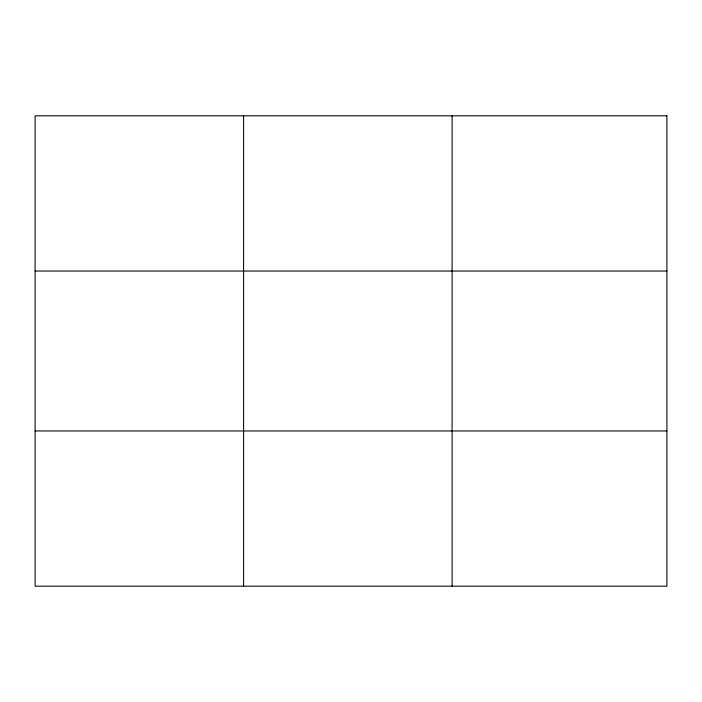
<?xml version="1.0" encoding="UTF-8"?>
<svg xmlns="http://www.w3.org/2000/svg" width="702" height="702" viewBox="0 0 702 702"><rect width="100%" height="100%" fill="white"/><g stroke="black" fill="none" stroke-linecap="round" stroke-linejoin="round"><path stroke-width="1.05" d="M243.594 586.17L243.594 115.83M452.088 586.17L452.088 115.83M35.1 271.042L666.9 271.042M35.1 430.958L666.9 430.958M666.9 115.83L666.9 586.17L35.1 586.17L35.1 115.83L666.9 115.83"/></g></svg>
